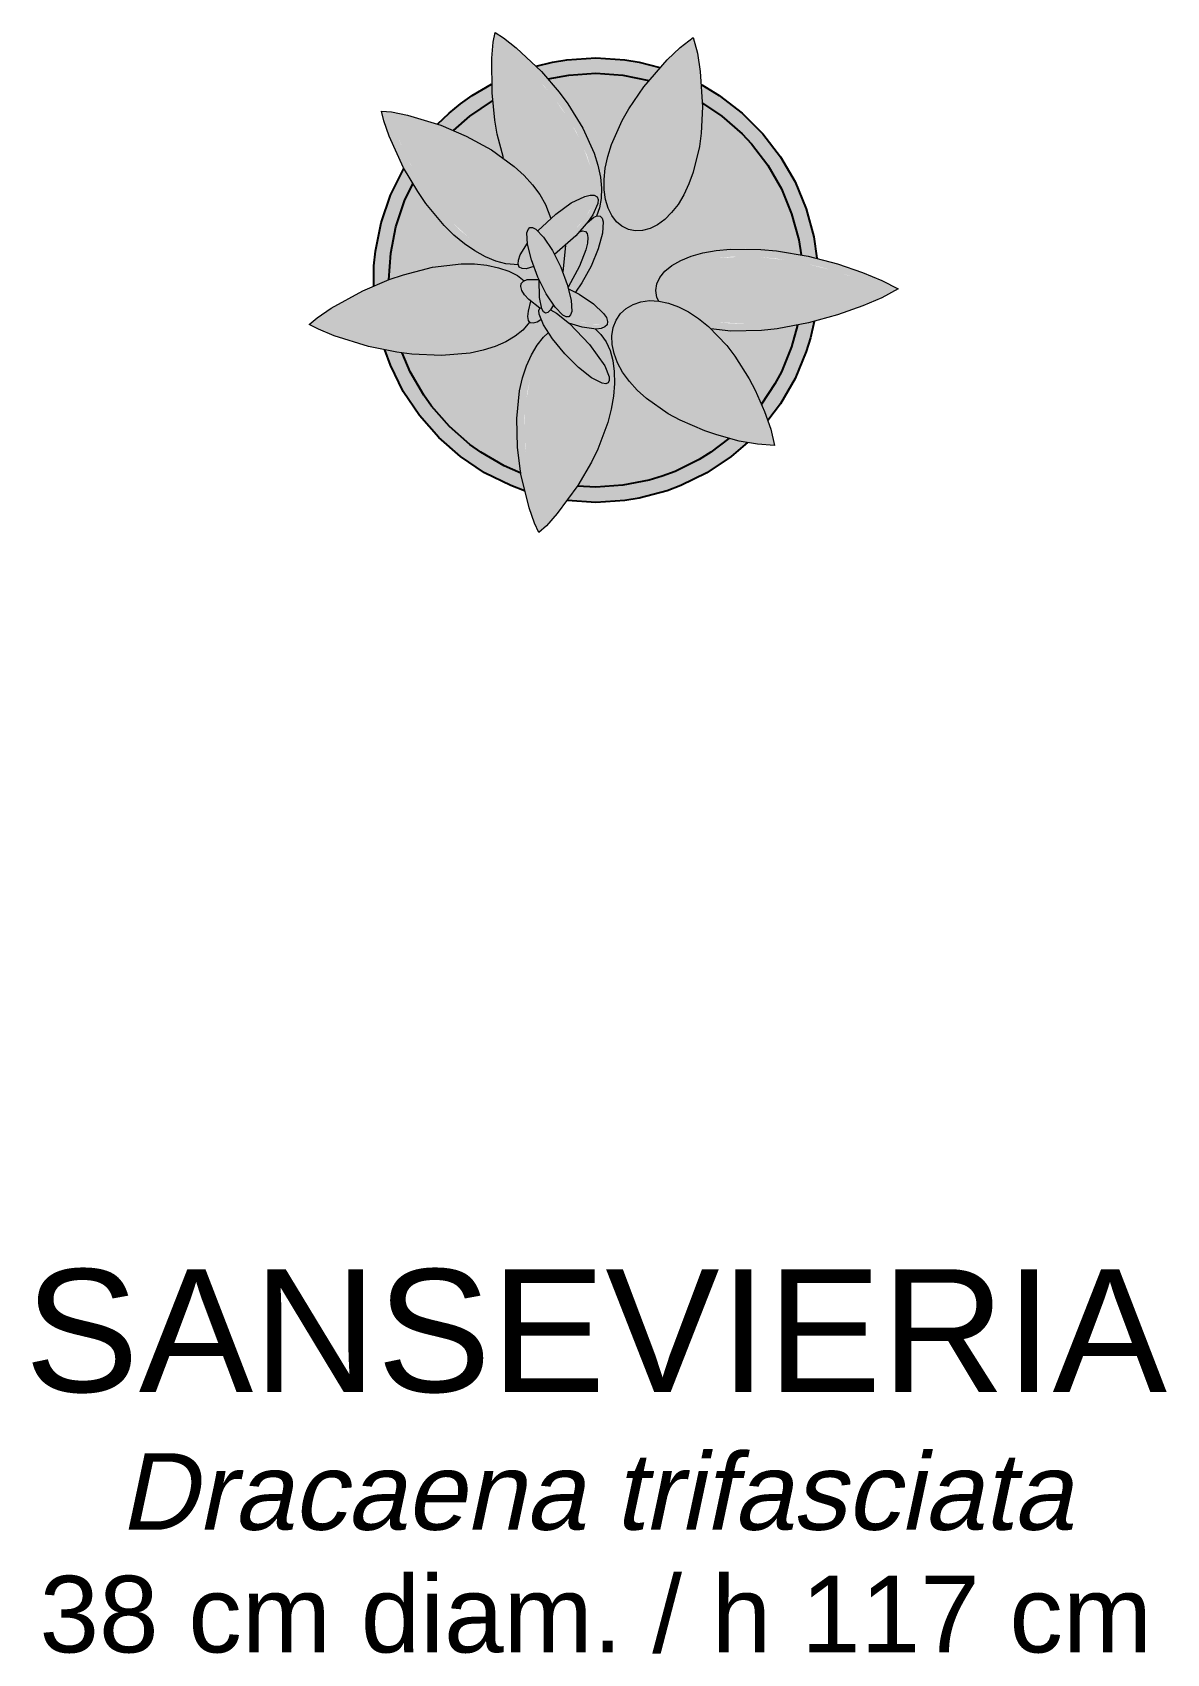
# Model space of a CAD drawing. Header units: centimetres. Extents: x 0 to 879, y -664 to 265.
# Drawn here: x 13.2 to 87.2, y -664.2 to -558.4 of the extents above; entities that cross this region are included whole.
import ezdxf
from ezdxf.enums import TextEntityAlignment as Align

# ---------------------------------------------------------------- set-up
doc = ezdxf.new("R2010")
doc.units = ezdxf.units.CM
for name, color, linetype, lineweight, true_color in [('VEG-HOJAS', 117, 'Continuous', 18, 0x2e5e38), ('VEG-MACETA', 25, 'Continuous', 25, 0x745440), ('VEG-TEXTO', 47, 'Continuous', 18, 0x464646)]:
    doc.layers.add(name, color=color, linetype=linetype, lineweight=lineweight, true_color=true_color)
doc.layers.add('VEG-RELLENO', color=253, linetype='Continuous', true_color=0x96c896)
doc.styles.add('VEG', font='arial.ttf')

# ---------------------------------------------------------------- blocks, each defined once
blk = doc.blocks.new('VEG_Sansevieria_PLANTA')
at = {"layer": 'VEG-RELLENO', "true_color": 0xded278}
h = blk.add_hatch(color=41, dxfattribs=at)
h.dxf.hatch_style = 1
h.paths.add_polyline_path([(-6.22, 8.61), (-6.59, 10.45), (-6.77, 12.23), (-6.78, 14.49), (-6.69, 15.54), (-6.56, 16.17), (-6.02, 15.82), (-5.19, 15.17), (-3.55, 13.62), (-2.38, 12.26), (-1.82, 11.51), (-0.84, 9.93), (-0.1, 8.3), (0.14, 7.5), (0.3, 6.73), (0.37, 6), (0.35, 5.33), (0.25, 4.72), (0.05, 4.19), (-0.13, 4.12), (-0.57, 3.74), (0.02, 4.66), (0.14, 5), (0.16, 5.27), (0.08, 5.45), (-0.14, 5.55), (-0.19, 6.66), (-0.34, 7.38), (-0.57, 8.13), (-1.28, 9.69), (-2.23, 11.23), (-3.34, 12.64), (-5.02, 14.36), (-6.2, 15.34), (-6.31, 13.8), (-6.21, 11.41), (-5.94, 9.63), (-5.73, 8.74), (-5.3, 7.4), (-6.03, 7.98)])
at = {"layer": 'VEG-RELLENO', "true_color": 0x517e5c}
h = blk.add_hatch(color=115, dxfattribs=at)
h.dxf.hatch_style = 1
h.paths.add_polyline_path([(-0.37, 5.56), (-0.72, 5.47), (-1.6, 5.04), (-2.94, 4.03), (-3.28, 4.95), (-3.65, 5.59), (-4.12, 6.22), (-4.68, 6.83), (-5.3, 7.4), (-5.73, 8.74), (-5.94, 9.63), (-6.21, 11.41), (-6.31, 13.8), (-6.2, 15.34), (-5.02, 14.36), (-3.91, 13.28), (-2.77, 11.95), (-1.73, 10.47), (-0.89, 8.91), (-0.34, 7.38), (-0.19, 6.66), (-0.13, 5.99), (-0.14, 5.55)])
at = {"layer": 'VEG-RELLENO', "true_color": 0xded278}
h = blk.add_hatch(color=41, dxfattribs=at)
h.dxf.hatch_style = 1
h.paths.add_polyline_path([(1.35, 3.82), (1.04, 4.22), (0.8, 4.7), (0.63, 5.27), (0.54, 5.9), (0.54, 6.58), (0.62, 7.31), (0.79, 8.08), (1.35, 9.65), (2.16, 11.19), (2.63, 11.92), (3.65, 13.26), (5.1, 14.82), (5.85, 15.47), (6.36, 15.83), (6.63, 14.81), (6.82, 13.63), (6.95, 12.15), (6.94, 10.47), (6.76, 8.73), (6.58, 7.88), (6.08, 6.29), (5.75, 5.58), (5.37, 4.95), (4.95, 4.41), (4.5, 3.96), (4.02, 3.61), (3.54, 3.37), (3.05, 3.25), (2.58, 3.23), (2.13, 3.32), (1.71, 3.52)])
h.paths.add_polyline_path([(2.98, 3.74), (3.36, 3.85), (3.76, 4.04), (4.17, 4.34), (4.57, 4.74), (4.95, 5.24), (5.3, 5.82), (5.61, 6.48), (6.1, 7.99), (6.38, 9.65), (6.47, 11.33), (6.33, 13.57), (6.08, 15.01), (5.45, 14.45), (4.53, 13.51), (3.53, 12.32), (3.05, 11.64), (2.17, 10.19), (1.8, 9.44), (1.27, 7.95), (1.12, 7.23), (1.04, 6.56), (1.04, 5.93), (1.12, 5.37), (1.26, 4.89), (1.46, 4.49), (1.71, 4.17), (1.98, 3.94), (2.29, 3.8), (2.62, 3.73)], flags=0)
at = {"layer": 'VEG-RELLENO', "true_color": 0x517e5c}
h = blk.add_hatch(color=115, dxfattribs=at)
h.dxf.hatch_style = 1
h.paths.add_polyline_path([(2.29, 3.8), (1.98, 3.94), (1.71, 4.17), (1.46, 4.49), (1.26, 4.89), (1.12, 5.37), (1.04, 5.93), (1.04, 6.56), (1.12, 7.23), (1.5, 8.69), (2.17, 10.19), (2.59, 10.93), (3.53, 12.32), (5.01, 14.02), (6.08, 15.01), (6.33, 13.57), (6.47, 11.33), (6.38, 9.65), (6.26, 8.81), (5.88, 7.21), (5.3, 5.82), (4.95, 5.24), (4.57, 4.74), (4.17, 4.34), (3.76, 4.04), (3.36, 3.85), (2.98, 3.74), (2.62, 3.73)])
at = {"layer": 'VEG-RELLENO', "true_color": 0xf8f6f2}
h = blk.add_hatch(color=7, dxfattribs=at)
h.dxf.hatch_style = 1
h.paths.add_polyline_path([(14.24, -2.69), (13.73, -4.66), (13, -6.41), (12.06, -8.06), (11.23, -9.16), (10.81, -8.08), (11.69, -6.75), (12.11, -5.97), (12.78, -4.34), (13.17, -2.93)])
h.paths.add_polyline_path([(9.56, -10.9), (8.06, -12.06), (7.25, -12.56), (5.55, -13.4), (4.66, -13.73), (2.83, -14.22), (1.89, -14.38), (0, -14.5), (-1.85, -14.38), (-1.2, -13.44), (0, -13.5), (1.76, -13.38), (3.49, -13.04), (5.17, -12.47), (6.75, -11.69), (7.5, -11.22), (8.69, -10.32), (9.89, -10.59)])
h.paths.add_polyline_path([(-4.66, -13.73), (-6.41, -13), (-8.06, -12.06), (-9.56, -10.9), (-10.25, -10.25), (-11.5, -8.83), (-12.56, -7.25), (-13.4, -5.55), (-13.76, -4.55), (-12.63, -4.74), (-12.11, -5.97), (-11.69, -6.75), (-10.71, -8.22), (-10.15, -8.9), (-8.9, -10.15), (-7.5, -11.22), (-5.97, -12.11), (-4.89, -12.58)])
h.paths.add_polyline_path([(-14.49, -0.37), (-14.38, 1.89), (-14.01, 3.75), (-13.4, 5.55), (-12.52, 7.3), (-11.94, 6.29), (-12.47, 5.17), (-13.04, 3.49), (-13.38, 1.76), (-13.5, 0.03)])
h.paths.add_polyline_path([(-10.32, 10.18), (-8.83, 11.5), (-8.06, 12.06), (-6.8, 12.8), (-6.73, 11.7), (-8.22, 10.71), (-9.29, 9.78)])
h.paths.add_polyline_path([(-3.89, 13.96), (-1.89, 14.38), (0, 14.5), (1.89, 14.38), (2.83, 14.22), (4.18, 13.88), (3.47, 13.04), (1.76, 13.38), (0, 13.5), (-1.76, 13.38), (-3.11, 13.13)])
h.paths.add_polyline_path([(6.91, 12.74), (8.06, 12.06), (9.56, 10.9), (10.9, 9.56), (12.06, 8.06), (13, 6.41), (13.73, 4.66), (14.22, 2.83), (14.42, 1.43), (13.39, 1.66), (13.04, 3.49), (12.47, 5.17), (11.69, 6.75), (10.71, 8.22), (10.15, 8.9), (8.9, 10.15), (8.22, 10.71), (6.96, 11.56)])
at = {"layer": 'VEG-RELLENO', "true_color": 0x7a5e4a}
h = blk.add_hatch(color=35, dxfattribs=at)
h.dxf.hatch_style = 1
h.paths.add_polyline_path([(13.04, -3.49), (12.47, -5.17), (12.11, -5.97), (11.69, -6.75), (10.81, -8.08), (10, -6.44), (9.07, -4.96), (8.54, -4.26), (7.51, -3.18), (8.82, -3.32), (9.8, -3.33), (11.84, -3.16), (13.17, -2.93)])
h.paths.add_polyline_path([(8.69, -10.32), (7.5, -11.22), (5.97, -12.11), (5.17, -12.47), (3.49, -13.04), (1.76, -13.38), (0.88, -13.47), (0, -13.5), (-1.2, -13.44), (-0.27, -11.86), (0.49, -10.16), (1.01, -8.42), (1.16, -7.56), (1.23, -6.74), (1.21, -5.96), (1.11, -5.24), (0.93, -4.58), (0.67, -4.01), (0.34, -3.53), (-0.01, -3.19), (0.35, -3.15), (0.6, -3.05), (0.74, -2.9), (0.77, -2.69), (0.69, -2.44), (0.23, -1.85), (-0.14, -1.53), (-1.33, -0.78), (-0.9, -0.16), (-0.31, 0.92), (-0.05, 1.49), (0.33, 2.59), (0.44, 3.07), (0.48, 3.82), (0.41, 4.06), (0.28, 4.19), (0.05, 4.19), (0.25, 4.72), (0.35, 5.33), (0.37, 6), (0.3, 6.73), (0.14, 7.5), (-0.1, 8.3), (-0.43, 9.11), (-0.84, 9.93), (-1.82, 11.51), (-3.11, 13.13), (-1.76, 13.38), (0, 13.5), (1.76, 13.38), (3.47, 13.04), (2.63, 11.92), (1.73, 10.43), (1.03, 8.86), (0.79, 8.08), (0.62, 7.31), (0.54, 6.58), (0.54, 5.9), (0.63, 5.27), (0.8, 4.7), (1.04, 4.22), (1.35, 3.82), (1.71, 3.52), (2.13, 3.32), (2.58, 3.23), (3.05, 3.25), (3.54, 3.37), (4.02, 3.61), (4.5, 3.96), (4.95, 4.41), (5.37, 4.95), (5.75, 5.58), (6.08, 6.29), (6.58, 7.88), (6.87, 9.6), (6.96, 11.56), (8.22, 10.71), (8.9, 10.15), (10.15, 8.9), (11.22, 7.5), (12.11, 5.97), (12.47, 5.17), (13.04, 3.49), (13.39, 1.66), (11.8, 1.92), (9.76, 2.05), (7.85, 1.94), (6.99, 1.78), (6.22, 1.56), (5.54, 1.29), (4.97, 0.96), (4.51, 0.59), (4.18, 0.18), (3.98, -0.24), (3.92, -0.68), (3.99, -1.12), (4.11, -1.36), (3.5, -1.33), (2.94, -1.41), (2.43, -1.58), (1.98, -1.84), (1.61, -2.18), (1.33, -2.6), (1.14, -3.08), (1.05, -3.62), (1.06, -4.19), (1.19, -4.78), (1.42, -5.39), (1.75, -6), (2.19, -6.6), (2.71, -7.18), (3.32, -7.72), (4, -8.24), (5.51, -9.13), (7.11, -9.82)])
h.paths.add_polyline_path([(-4.89, -12.58), (-5.97, -12.11), (-7.5, -11.22), (-8.22, -10.71), (-9.55, -9.55), (-10.71, -8.22), (-11.22, -7.5), (-12.11, -5.97), (-12.63, -4.74), (-11.03, -4.89), (-10.06, -4.91), (-8.2, -4.75), (-7.34, -4.57), (-6.56, -4.32), (-5.86, -4.02), (-5.25, -3.66), (-4.75, -3.25), (-4.31, -2.72), (-4.27, -2.78), (-4.08, -2.81), (-3.83, -2.73), (-3.58, -2.58), (-3.1, -3.43), (-3.41, -3.71), (-3.83, -4.24), (-4.2, -4.87), (-4.52, -5.58), (-4.77, -6.37), (-4.97, -7.22), (-5.09, -8.11), (-5.16, -9.96), (-5.11, -10.89)])
h.paths.add_polyline_path([(-13.5, 0.03), (-13.38, 1.76), (-13.04, 3.49), (-12.47, 5.17), (-11.94, 6.29), (-11.09, 5.01), (-10.51, 4.27), (-9.25, 2.94), (-8.57, 2.38), (-7.89, 1.91), (-7.2, 1.52), (-6.52, 1.24), (-5.87, 1.07), (-5.05, 1.01), (-4.99, 0.86), (-4.81, 0.76), (-4.54, 0.75), (-4.05, 0.9), (-3.7, 0.05), (-4.15, 0.08), (-4.48, 0.04), (-4.68, -0.03), (-5.11, 0.3), (-5.68, 0.59), (-6.35, 0.82), (-7.1, 0.98), (-7.92, 1.06), (-8.79, 1.07), (-10.65, 0.85), (-11.6, 0.64)])
h.paths.add_polyline_path([(-8.9, 10.15), (-7.5, 11.22), (-6.73, 11.7), (-6.43, 9.53), (-6.03, 7.98), (-7.62, 8.98), (-9.29, 9.78)])
at = {"layer": 'VEG-RELLENO', "true_color": 0xded278}
h = blk.add_hatch(color=41, dxfattribs=at)
h.dxf.hatch_style = 1
h.paths.add_polyline_path([(-5.05, 1.01), (-5.87, 1.07), (-6.52, 1.24), (-7.2, 1.52), (-7.89, 1.91), (-8.57, 2.38), (-9.25, 2.94), (-10.51, 4.27), (-11.62, 5.78), (-12.54, 7.33), (-13.48, 9.4), (-13.83, 10.4), (-13.98, 11.04), (-12.85, 10.89), (-11.62, 10.6), (-10.11, 10.11), (-8.45, 9.41), (-6.81, 8.51), (-6.04, 7.99), (-5.32, 7.43), (-4.68, 6.83), (-4.12, 6.22), (-3.65, 5.59), (-3.28, 4.95), (-3.02, 4.32), (-2.94, 4.03), (-3.36, 3.64), (-3.49, 4.17), (-3.73, 4.73), (-4.06, 5.31), (-4.5, 5.9), (-5.03, 6.48), (-6.33, 7.58), (-7.86, 8.54), (-9.48, 9.32), (-11.76, 10.11), (-13.33, 10.47), (-12.76, 8.96), (-12.09, 7.56), (-11.21, 6.05), (-10.13, 4.59), (-8.91, 3.31), (-8.27, 2.78), (-7.62, 2.33), (-6.98, 1.98), (-6.36, 1.72), (-5.77, 1.56), (-4.97, 1.52), (-5.05, 1.31)])
at = {"layer": 'VEG-RELLENO', "true_color": 0x517e5c}
h = blk.add_hatch(color=115, dxfattribs=at)
h.dxf.hatch_style = 1
h.paths.add_polyline_path([(-3.36, 3.64), (-3.78, 3.22), (-4.13, 3.45), (-4.3, 3.44), (-4.42, 3.32), (-4.49, 3.09), (-4.46, 2.41), (-4.71, 2.04), (-4.97, 1.52), (-5.77, 1.56), (-6.36, 1.72), (-6.98, 1.98), (-7.62, 2.33), (-8.27, 2.78), (-9.53, 3.92), (-10.13, 4.59), (-11.21, 6.05), (-11.68, 6.81), (-12.46, 8.28), (-13.01, 9.58), (-13.33, 10.47), (-11.76, 10.11), (-9.48, 9.32), (-7.86, 8.54), (-6.33, 7.58), (-5.03, 6.48), (-4.5, 5.9), (-4.06, 5.31), (-3.73, 4.73), (-3.49, 4.17)])
at = {"layer": 'VEG-RELLENO', "true_color": 0xded278}
h = blk.add_hatch(color=41, dxfattribs=at)
h.dxf.hatch_style = 1
h.paths.add_polyline_path([(-5.05, 1.31), (-4.93, 1.65), (-4.46, 2.41), (-4.38, 2), (-4.65, 1.53), (-4.76, 1.09), (-4.58, 1.05), (-4.15, 1.19), (-4.05, 0.9), (-4.54, 0.75), (-4.81, 0.76), (-4.99, 0.86), (-5.07, 1.04)])
h.paths.add_polyline_path([(-3.12, 3.88), (-2.1, 4.71), (-1.13, 5.29), (-0.37, 5.56), (-0.1, 5.55), (0.08, 5.45), (0.16, 5.27), (0.14, 5), (-0.2, 4.27), (-0.5, 3.83), (-1.31, 2.89), (-2.7, 1.69), (-2.84, 1.96), (-2, 2.65), (-1.1, 3.56), (-0.46, 4.42), (-0.26, 4.78), (-0.16, 5.06), (-0.16, 5.24), (-0.34, 5.25), (-0.62, 5.18), (-1.44, 4.78), (-2.42, 4.08), (-3.57, 3.01), (-3.78, 3.22)])
at = {"layer": 'VEG-RELLENO', "true_color": 0x467652}
h = blk.add_hatch(color=105, dxfattribs=at)
h.dxf.hatch_style = 1
h.paths.add_polyline_path([(-4.38, 2), (-4.15, 1.19), (-4.58, 1.05), (-4.73, 1.06), (-4.75, 1.25), (-4.65, 1.53)])
h.paths.add_polyline_path([(-2.84, 1.96), (-3.57, 3.01), (-2.91, 3.66), (-2.42, 4.08), (-1.44, 4.78), (-0.62, 5.18), (-0.34, 5.25), (-0.16, 5.24), (-0.16, 5.06), (-0.26, 4.78), (-0.74, 4.01), (-1.53, 3.1), (-2, 2.65)])
at = {"layer": 'VEG-RELLENO', "true_color": 0xded278}
h = blk.add_hatch(color=41, dxfattribs=at)
h.dxf.hatch_style = 1
h.paths.add_polyline_path([(-2.14, -2.28), (-2.66, -1.76), (-3.23, -0.88), (-4.01, 0.78), (-4.45, 2.36), (-4.49, 3.09), (-4.42, 3.32), (-4.3, 3.44), (-4.13, 3.45), (-3.92, 3.34), (-3.4, 2.82), (-2.83, 1.94), (-2.05, 0.28), (-1.61, -1.3), (-1.57, -2.03), (-1.64, -2.26), (-1.76, -2.38), (-1.93, -2.39)])
h.paths.add_polyline_path([(-4.2, 2.78), (-4.06, 1.95), (-3.92, 1.43), (-3.24, -0.22), (-2.42, -1.57), (-2.17, -1.86), (-1.89, -2.07), (-1.86, -1.72), (-2, -0.89), (-2.33, 0.18), (-2.82, 1.28), (-3.64, 2.63), (-3.89, 2.92), (-4.16, 3.13)], flags=0)
h = blk.add_hatch(color=41, dxfattribs=at)
h.dxf.hatch_style = 1
h.paths.add_polyline_path([(-4.43, -2.37), (-4.4, -2.01), (-4.23, -1.37), (-3.98, -1.58), (-4.1, -2.06), (-4.1, -2.5), (-3.68, -2.28), (-3.58, -2.58), (-3.83, -2.73), (-4.08, -2.81), (-4.27, -2.78), (-4.39, -2.63)])
h.paths.add_polyline_path([(-0.68, 3.19), (-0.56, 3.04), (-0.51, 2.78), (-0.65, 1.98), (-1.06, 0.91), (-1.81, -0.46), (-1.93, -0.08), (-1.1, 1.58), (-0.84, 2.47), (-0.84, 2.91), (-1.24, 2.71), (-2, 1.94), (-1.98, 2.27), (-1.06, 3.16), (-0.87, 3.22)])
at = {"layer": 'VEG-RELLENO', "true_color": 0x467652}
h = blk.add_hatch(color=105, dxfattribs=at)
h.dxf.hatch_style = 1
h.paths.add_polyline_path([(-1.62, -0.63), (-1.78, -0.56), (-1.81, -0.46), (-1.06, 0.91), (-0.65, 1.98), (-0.51, 2.78), (-0.56, 3.04), (-0.66, 3.17), (-0.2, 3.69), (0.14, 3.9), (0.19, 3.5), (0.14, 3.12), (-0.12, 2.15), (-0.33, 1.6), (-0.86, 0.51), (-1.15, 0)])
at = {"layer": 'VEG-RELLENO', "true_color": 0xded278}
h = blk.add_hatch(color=41, dxfattribs=at)
h.dxf.hatch_style = 1
h.paths.add_polyline_path([(-1.04, 3.17), (-0.57, 3.74), (-0.13, 4.12), (0.09, 4.21), (0.28, 4.19), (0.41, 4.06), (0.48, 3.82), (0.49, 3.49), (0.44, 3.07), (0.16, 2.05), (-0.59, 0.36), (-1.33, -0.78), (-1.6, -0.64), (-0.86, 0.51), (-0.33, 1.6), (-0.12, 2.15), (0.14, 3.12), (0.19, 3.5), (0.14, 3.9), (-0.2, 3.69), (-0.66, 3.17), (-0.87, 3.22)])
at = {"layer": 'VEG-RELLENO', "true_color": 0x467652}
h = blk.add_hatch(color=105, dxfattribs=at)
h.dxf.hatch_style = 1
h.paths.add_polyline_path([(-4.16, 3.13), (-3.89, 2.92), (-3.37, 2.25), (-2.56, 0.74), (-2, -0.89), (-1.86, -1.72), (-1.89, -2.07), (-2.17, -1.86), (-2.69, -1.19), (-3.5, 0.33), (-4.06, 1.95), (-4.2, 2.78)])
h = blk.add_hatch(color=105, dxfattribs=at)
h.dxf.hatch_style = 1
h.paths.add_polyline_path([(-3.64, -1.82), (-3.72, -1.98), (-3.68, -2.28), (-4.1, -2.5), (-4.1, -2.06), (-3.98, -1.58)])
h.paths.add_polyline_path([(-1.93, -0.08), (-2.16, 0.55), (-2, 1.94), (-1.24, 2.71), (-0.84, 2.91), (-0.84, 2.47), (-1.1, 1.58)])
at = {"layer": 'VEG-RELLENO', "true_color": 0xded278}
h = blk.add_hatch(color=41, dxfattribs=at)
h.dxf.hatch_style = 1
h.paths.add_polyline_path([(-3.53, -1.87), (-3.67, -1.13), (-3.69, 0.03), (-3.4, -0.56), (-3.32, -1.49), (-3.23, -1.79), (-2.97, -1.31), (-2.76, -1.6), (-2.96, -1.94), (-3.12, -2.11), (-3.28, -2.15), (-3.41, -2.07)])
h.paths.add_polyline_path([(-1.98, 2.27), (-2.16, 0.55), (-2.39, 1.07), (-2.3, 2)])
h = blk.add_hatch(color=41, dxfattribs=at)
h.dxf.hatch_style = 1
h.paths.add_polyline_path([(-4.31, -2.72), (-4.75, -3.25), (-5.25, -3.66), (-5.86, -4.02), (-6.56, -4.32), (-7.34, -4.57), (-8.2, -4.75), (-10.06, -4.91), (-12.01, -4.82), (-12.98, -4.69), (-14.82, -4.32), (-17.07, -3.62), (-18.09, -3.2), (-18.69, -2.88), (-17.76, -2.16), (-16.65, -1.46), (-15.19, -0.69), (-13.47, 0.04), (-11.6, 0.64), (-10.65, 0.85), (-8.79, 1.07), (-7.92, 1.06), (-7.1, 0.98), (-6.35, 0.82), (-5.68, 0.59), (-5.11, 0.3), (-4.68, -0.03), (-4.86, -0.21), (-4.9, -0.41), (-4.84, -0.59), (-5.38, -0.13), (-5.88, 0.13), (-6.48, 0.34), (-7.17, 0.49), (-7.94, 0.56), (-8.77, 0.57), (-10.55, 0.36), (-12.39, -0.11), (-14.16, -0.77), (-16.4, -1.9), (-17.78, -2.79), (-16.9, -3.15), (-15.51, -3.61), (-13.82, -4.03), (-12.91, -4.2), (-11.01, -4.39), (-10.07, -4.41), (-8.28, -4.25), (-7.47, -4.08), (-6.73, -3.85), (-6.08, -3.57), (-5.54, -3.25), (-5.1, -2.89), (-4.77, -2.52), (-4.56, -2.14), (-4.45, -1.78), (-4.44, -1.43), (-4.54, -1.06), (-4.23, -1.37), (-4.4, -2.01), (-4.43, -2.37), (-4.39, -2.63)])
at = {"layer": 'VEG-RELLENO', "true_color": 0x467652}
h = blk.add_hatch(color=105, dxfattribs=at)
h.dxf.hatch_style = 1
h.paths.add_polyline_path([(-3.4, -0.56), (-2.97, -1.31), (-3.23, -1.79), (-3.32, -1.49)])
h.paths.add_polyline_path([(-2.39, 1.07), (-2.7, 1.69), (-2.3, 2)])
at = {"layer": 'VEG-RELLENO', "true_color": 0xded278}
h = blk.add_hatch(color=41, dxfattribs=at)
h.dxf.hatch_style = 1
h.paths.add_polyline_path([(4.18, 0.18), (4.51, 0.59), (4.97, 0.96), (5.54, 1.29), (6.22, 1.56), (6.99, 1.78), (7.85, 1.94), (8.78, 2.03), (10.77, 2.01), (12.84, 1.76), (13.85, 1.57), (15.76, 1.07), (18.08, 0.24), (19.12, -0.22), (19.72, -0.57), (18.67, -1.14), (17.42, -1.68), (15.78, -2.26), (13.88, -2.79), (11.84, -3.16), (10.81, -3.28), (8.82, -3.32), (7.51, -3.18), (6.69, -2.49), (7.95, -2.74), (8.84, -2.82), (9.79, -2.83), (11.77, -2.67), (13.77, -2.3), (15.63, -1.79), (17.23, -1.22), (18.69, -0.57), (16.46, 0.32), (14.71, 0.85), (13.74, 1.08), (11.74, 1.42), (10.74, 1.51), (8.81, 1.53), (7.92, 1.44), (7.11, 1.29), (6.38, 1.09), (5.76, 0.83), (5.25, 0.54), (4.87, 0.23), (4.61, -0.08), (4.47, -0.39), (4.43, -0.68), (4.47, -0.96), (4.62, -1.27), (4.84, -1.53), (4.11, -1.36), (3.99, -1.12), (3.92, -0.68), (3.98, -0.24)])
at = {"layer": 'VEG-RELLENO', "true_color": 0x517e5c}
h = blk.add_hatch(color=115, dxfattribs=at)
h.dxf.hatch_style = 1
h.paths.add_polyline_path([(6.06, -2.07), (5.4, -1.73), (4.84, -1.53), (4.62, -1.27), (4.47, -0.96), (4.43, -0.68), (4.47, -0.39), (4.61, -0.08), (4.87, 0.23), (5.25, 0.54), (5.76, 0.83), (6.38, 1.09), (7.11, 1.29), (7.92, 1.44), (9.75, 1.55), (10.74, 1.51), (12.75, 1.27), (13.74, 1.08), (15.62, 0.59), (17.22, 0.05), (18.69, -0.57), (17.23, -1.22), (15.63, -1.79), (13.77, -2.3), (11.77, -2.67), (9.79, -2.83), (7.95, -2.74), (6.69, -2.49)])
h = blk.add_hatch(color=115, dxfattribs=at)
h.dxf.hatch_style = 1
h.paths.add_polyline_path([(-4.99, -0.43), (-4.53, -1.09), (-4.44, -1.43), (-4.45, -1.78), (-4.56, -2.14), (-4.77, -2.52), (-5.1, -2.89), (-5.54, -3.25), (-6.08, -3.57), (-6.73, -3.85), (-7.47, -4.08), (-8.28, -4.25), (-10.07, -4.41), (-11.01, -4.39), (-12.91, -4.2), (-13.82, -4.03), (-15.51, -3.61), (-16.9, -3.15), (-17.78, -2.79), (-16.4, -1.9), (-14.16, -0.77), (-12.39, -0.11), (-10.55, 0.36), (-8.77, 0.57), (-7.94, 0.56), (-7.17, 0.49), (-6.48, 0.34), (-5.88, 0.13), (-5.38, -0.13)])
at = {"layer": 'VEG-RELLENO', "true_color": 0xded278}
h = blk.add_hatch(color=41, dxfattribs=at)
h.dxf.hatch_style = 1
h.paths.add_polyline_path([(0.35, -3.15), (-0.4, -3.16), (-0.88, -3.07), (-1.75, -2.8), (-2.57, -2.15), (-2.95, -1.93), (-1.84, -2.45), (-0.81, -2.78), (0.01, -2.89), (0.28, -2.86), (0.45, -2.76), (0.42, -2.57), (0.27, -2.34), (-0.32, -1.77), (-0.75, -1.46), (-1.68, -0.93), (-1.78, -0.56), (-0.58, -1.21), (0.23, -1.85), (0.51, -2.16), (0.69, -2.44), (0.77, -2.69), (0.74, -2.9), (0.6, -3.05)])
h.paths.add_polyline_path([(-3.99, -1.58), (-4.64, -0.95), (-4.82, -0.66), (-4.9, -0.41), (-4.86, -0.21), (-4.72, -0.05), (-4.48, 0.04), (-4.15, 0.08), (-3.69, 0.03), (-3.69, -0.26), (-4.14, -0.22), (-4.41, -0.25), (-4.58, -0.34), (-4.55, -0.54), (-4.4, -0.76), (-4.15, -1.04), (-3.63, -1.47), (-3.55, -1.79), (-3.64, -1.82)])
at = {"layer": 'VEG-RELLENO', "true_color": 0x467652}
h = blk.add_hatch(color=105, dxfattribs=at)
h.dxf.hatch_style = 1
h.paths.add_polyline_path([(-2.94, -1.91), (-2.76, -1.6), (-2.39, -2.07), (-2.14, -2.28), (-1.93, -2.39), (-1.76, -2.38), (-1.64, -2.26), (-1.57, -2.03), (-1.56, -1.71), (-1.68, -0.93), (-0.75, -1.46), (-0.32, -1.77), (0.27, -2.34), (0.42, -2.57), (0.45, -2.76), (0.28, -2.86), (-0.36, -2.86), (-1.31, -2.64), (-2.38, -2.21)])
h.paths.add_polyline_path([(-3.69, -0.26), (-3.63, -1.47), (-4.15, -1.04), (-4.4, -0.76), (-4.55, -0.54), (-4.58, -0.34), (-4.41, -0.25), (-4.14, -0.22)])
at = {"layer": 'VEG-RELLENO', "true_color": 0xded278}
h = blk.add_hatch(color=41, dxfattribs=at)
h.dxf.hatch_style = 1
h.paths.add_polyline_path([(0.41, -6.72), (-0.27, -6.36), (-1.12, -5.69), (-2.44, -4.32), (-3.41, -2.92), (-3.7, -2.22), (-3.72, -1.98), (-3.64, -1.82), (-3.55, -1.79), (-3.39, -2.08), (-3.32, -2.43), (-2.9, -3.2), (-1.79, -4.6), (-0.49, -5.83), (0.24, -6.32), (0.58, -6.44), (0.49, -6.09), (0.06, -5.32), (-1.04, -3.92), (-2.34, -2.69), (-3.22, -2.14), (-3.12, -2.11), (-2.95, -1.93), (-2.57, -2.15), (-1.27, -3.25), (-0.4, -4.2), (0.58, -5.59), (0.87, -6.3), (0.88, -6.54), (0.81, -6.69), (0.65, -6.75)])
at = {"layer": 'VEG-RELLENO', "true_color": 0x467652}
h = blk.add_hatch(color=105, dxfattribs=at)
h.dxf.hatch_style = 1
h.paths.add_polyline_path([(-3.41, -2.08), (-3.07, -2.2), (-2.34, -2.69), (-1.04, -3.92), (0.06, -5.32), (0.49, -6.09), (0.58, -6.44), (0.24, -6.32), (-0.49, -5.83), (-1.79, -4.6), (-2.9, -3.2), (-3.32, -2.43)])
at = {"layer": 'VEG-RELLENO', "true_color": 0xded278}
h = blk.add_hatch(color=41, dxfattribs=at)
h.dxf.hatch_style = 1
h.paths.add_polyline_path([(2.43, -1.58), (2.94, -1.41), (3.5, -1.33), (4.11, -1.36), (4.75, -1.5), (5.4, -1.73), (6.06, -2.07), (6.71, -2.5), (7.35, -3.02), (7.96, -3.61), (9.07, -4.96), (9.56, -5.69), (10.39, -7.17), (11.23, -9.17), (11.53, -10.15), (11.66, -10.78), (10.56, -10.7), (9.36, -10.49), (7.9, -10.09), (6.3, -9.5), (4.73, -8.71), (4, -8.24), (3.32, -7.72), (2.71, -7.18), (2.19, -6.6), (1.75, -6), (1.42, -5.39), (1.19, -4.78), (1.06, -4.19), (1.05, -3.62), (1.14, -3.08), (1.33, -2.6), (1.61, -2.18), (1.98, -1.84)])
h.paths.add_polyline_path([(1.62, -3.22), (1.55, -3.65), (1.56, -4.13), (1.67, -4.64), (1.87, -5.18), (2.17, -5.73), (2.57, -6.28), (3.06, -6.82), (4.28, -7.83), (5.73, -8.68), (7.28, -9.35), (8.05, -9.61), (9.47, -10), (11.04, -10.26), (10.76, -9.34), (10.27, -8.09), (9.57, -6.68), (9.14, -5.96), (8.15, -4.58), (7.6, -3.95), (6.42, -2.91), (5.81, -2.5), (5.2, -2.19), (4.61, -1.98), (4.05, -1.86), (3.52, -1.84), (3.05, -1.9), (2.64, -2.03), (2.28, -2.24), (1.99, -2.51), (1.77, -2.84)], flags=0)
at = {"layer": 'VEG-RELLENO', "true_color": 0x517e5c}
h = blk.add_hatch(color=115, dxfattribs=at)
h.dxf.hatch_style = 1
h.paths.add_polyline_path([(1.99, -2.51), (2.28, -2.24), (2.64, -2.03), (3.05, -1.9), (3.52, -1.84), (4.05, -1.86), (4.61, -1.98), (5.2, -2.19), (5.81, -2.5), (6.42, -2.91), (7.02, -3.39), (8.15, -4.58), (8.67, -5.25), (9.57, -6.68), (9.95, -7.4), (10.54, -8.75), (11.04, -10.26), (9.47, -10), (8.05, -9.61), (7.28, -9.35), (5.73, -8.68), (4.99, -8.27), (3.64, -7.34), (3.06, -6.82), (2.57, -6.28), (2.17, -5.73), (1.87, -5.18), (1.67, -4.64), (1.56, -4.13), (1.55, -3.65), (1.62, -3.22), (1.77, -2.84)])
at = {"layer": 'VEG-RELLENO', "true_color": 0xded278}
h = blk.add_hatch(color=41, dxfattribs=at)
h.dxf.hatch_style = 1
h.paths.add_polyline_path([(0.34, -3.53), (0.67, -4.01), (0.93, -4.58), (1.11, -5.24), (1.21, -5.96), (1.23, -6.74), (1.16, -7.56), (1.01, -8.42), (0.78, -9.29), (0.13, -11.02), (-0.27, -11.86), (-1.17, -13.4), (-2.51, -15.23), (-3.22, -16.02), (-3.71, -16.46), (-4.16, -15.41), (-4.53, -14.2), (-4.88, -12.66), (-5.11, -10.89), (-5.16, -9.03), (-5.09, -8.11), (-4.97, -7.22), (-4.77, -6.37), (-4.52, -5.58), (-4.2, -4.87), (-3.83, -4.24), (-3.41, -3.71), (-3.1, -3.43), (-2.81, -3.84), (-3.42, -4.53), (-3.76, -5.1), (-4.05, -5.76), (-4.29, -6.5), (-4.47, -7.31), (-4.66, -9.05), (-4.61, -10.85), (-4.38, -12.57), (-4.05, -14.08), (-3.55, -15.63), (-2.9, -14.91), (-2.04, -13.79), (-1.14, -12.4), (-0.72, -11.63), (0.02, -9.99), (0.3, -9.14), (0.66, -7.5), (0.73, -6.72), (0.81, -6.69), (0.88, -6.54), (0.87, -6.3), (0.69, -5.82), (0.62, -5.34), (0.46, -4.75), (0.23, -4.26), (-0.04, -3.86), (-0.35, -3.55), (-0.69, -3.34), (-1.05, -3.22), (-1.32, -3.2), (-1.75, -2.8), (-0.88, -3.07), (-0.01, -3.19)])
at = {"layer": 'VEG-RELLENO', "true_color": 0x517e5c}
h = blk.add_hatch(color=115, dxfattribs=at)
h.dxf.hatch_style = 1
h.paths.add_polyline_path([(-2.81, -3.84), (-1.57, -5.27), (-0.68, -6.06), (0.1, -6.58), (0.41, -6.72), (0.73, -6.72), (0.66, -7.5), (0.3, -9.14), (0.02, -9.99), (-0.72, -11.63), (-1.14, -12.4), (-2.04, -13.79), (-2.9, -14.91), (-3.55, -15.63), (-4.05, -14.08), (-4.38, -12.57), (-4.52, -11.73), (-4.66, -9.95), (-4.6, -8.16), (-4.29, -6.5), (-4.05, -5.76), (-3.76, -5.1), (-3.42, -4.53)])
h.paths.add_polyline_path([(0.58, -5.59), (-0.4, -4.2), (-1.32, -3.2), (-1.05, -3.22), (-0.69, -3.34), (-0.35, -3.55), (-0.04, -3.86), (0.23, -4.26), (0.46, -4.75), (0.62, -5.34), (0.69, -5.82)])
at = {"layer": 'VEG-HOJAS'}
for points in [[(-6.03, 7.98), (-6.43, 9.53), (-6.59, 10.45), (-6.77, 12.23), (-6.78, 14.49), (-6.69, 15.54), (-6.56, 16.17), (-6.02, 15.82), (-5.19, 15.17), (-3.55, 13.62), (-2.38, 12.26), (-1.82, 11.51), (-0.84, 9.93), (-0.1, 8.3), (0.14, 7.5), (0.3, 6.73), (0.37, 6), (0.35, 5.33), (0.25, 4.72), (0.05, 4.19)], [(-5.05, 1.01), (-5.87, 1.07), (-6.52, 1.24), (-7.2, 1.52), (-7.89, 1.91), (-8.57, 2.38), (-9.25, 2.94), (-9.9, 3.58), (-11.09, 5.01), (-11.62, 5.78), (-12.54, 7.33), (-13.48, 9.4), (-13.83, 10.4), (-13.98, 11.04), (-13.32, 10.98), (-12.28, 10.77), (-10.11, 10.11), (-8.45, 9.41), (-6.81, 8.51), (-5.32, 7.43), (-4.68, 6.83), (-4.12, 6.22), (-3.65, 5.59), (-3.28, 4.95), (-2.94, 4.03)], [(-3.78, 3.22), (-2.61, 4.32), (-1.6, 5.04), (-0.72, 5.47), (-0.37, 5.56), (-0.1, 5.55), (0.08, 5.45), (0.16, 5.27), (0.14, 5), (-0.2, 4.27), (-0.5, 3.83), (-1.31, 2.89), (-2.7, 1.69)], [(-1.06, 3.16), (-0.87, 3.22), (-0.68, 3.19), (-0.56, 3.04), (-0.51, 2.78), (-0.54, 2.42), (-0.65, 1.98), (-1.06, 0.91), (-1.81, -0.46)], [(-0.57, 3.74), (-0.13, 4.12), (0.09, 4.21), (0.28, 4.19), (0.41, 4.06), (0.48, 3.82), (0.44, 3.07), (0.16, 2.05), (-0.31, 0.92), (-0.9, -0.16), (-1.33, -0.78)], [(-4.05, 0.9), (-4.54, 0.75), (-4.81, 0.76), (-4.99, 0.86), (-5.07, 1.04), (-5.05, 1.31), (-4.93, 1.65), (-4.46, 2.41)], [(-1.98, 2.27), (-2.16, 0.55)], [(-4.31, -2.72), (-4.75, -3.25), (-5.25, -3.66), (-5.86, -4.02), (-6.56, -4.32), (-7.34, -4.57), (-8.2, -4.75), (-10.06, -4.91), (-12.01, -4.82), (-12.98, -4.69), (-14.82, -4.32), (-17.07, -3.62), (-18.09, -3.2), (-18.69, -2.88), (-18.17, -2.45), (-17.26, -1.83), (-15.19, -0.69), (-13.47, 0.04), (-12.54, 0.36), (-10.65, 0.85), (-8.79, 1.07), (-7.92, 1.06), (-7.1, 0.98), (-6.35, 0.82), (-5.68, 0.59), (-5.11, 0.3), (-4.68, -0.03)], [(4.11, -1.36), (3.99, -1.12), (3.92, -0.68), (3.98, -0.24), (4.18, 0.18), (4.51, 0.59), (4.97, 0.96), (5.54, 1.29), (6.22, 1.56), (6.99, 1.78), (7.85, 1.94), (8.78, 2.03), (10.77, 2.01), (11.8, 1.92), (13.85, 1.57), (15.76, 1.07), (17.4, 0.51), (18.66, -0.01), (19.72, -0.57), (18.67, -1.14), (17.42, -1.68), (15.78, -2.26), (13.88, -2.79), (11.84, -3.16), (10.81, -3.28), (8.82, -3.32), (7.51, -3.18)], [(-3.64, -1.82), (-4.36, -1.26), (-4.64, -0.95), (-4.82, -0.66), (-4.9, -0.41), (-4.86, -0.21), (-4.72, -0.05), (-4.48, 0.04), (-3.7, 0.05)], [(-2.76, -1.6), (-2.96, -1.94), (-3.12, -2.11), (-3.28, -2.15), (-3.41, -2.07), (-3.53, -1.87), (-3.67, -1.13), (-3.69, 0.03)], [(-1.78, -0.56), (-1.08, -0.91), (-0.14, -1.53), (0.51, -2.16), (0.69, -2.44), (0.77, -2.69), (0.74, -2.9), (0.6, -3.05), (0.35, -3.15), (0.02, -3.19), (-0.88, -3.07), (-1.75, -2.8)], [(-3.58, -2.58), (-3.83, -2.73), (-4.08, -2.81), (-4.27, -2.78), (-4.39, -2.63), (-4.43, -2.37), (-4.4, -2.01), (-4.23, -1.37)], [(-2.95, -1.93), (-2.57, -2.15), (-1.72, -2.82), (-0.4, -4.2), (0.58, -5.59), (0.87, -6.3), (0.88, -6.54), (0.81, -6.69), (0.65, -6.75), (0.41, -6.72), (-0.27, -6.36), (-1.12, -5.69), (-2.01, -4.8), (-2.82, -3.83), (-3.41, -2.92), (-3.7, -2.22), (-3.72, -1.98), (-3.64, -1.82), (-3.55, -1.79)], [(-0.01, -3.19), (0.34, -3.53), (0.67, -4.01), (0.93, -4.58), (1.11, -5.24), (1.21, -5.96), (1.23, -6.74), (1.16, -7.56), (1.01, -8.42), (0.78, -9.29), (0.13, -11.02), (-0.27, -11.86), (-1.17, -13.4), (-2.51, -15.23), (-3.22, -16.02), (-3.71, -16.46), (-3.99, -15.86), (-4.34, -14.86), (-4.88, -12.66), (-5.11, -10.89), (-5.16, -9.03), (-4.97, -7.22), (-4.77, -6.37), (-4.52, -5.58), (-4.2, -4.87), (-3.83, -4.24), (-3.41, -3.71), (-3.1, -3.43)]]:
    blk.add_lwpolyline(points, dxfattribs=at)
for points in [[(2.13, 3.32), (1.71, 3.52), (1.35, 3.82), (1.04, 4.22), (0.8, 4.7), (0.63, 5.27), (0.54, 5.9), (0.54, 6.58), (0.62, 7.31), (0.79, 8.08), (1.03, 8.86), (1.73, 10.43), (2.16, 11.19), (3.13, 12.62), (4.65, 14.37), (5.51, 15.19), (6.36, 15.83), (6.63, 14.81), (6.82, 13.63), (6.97, 11.32), (6.87, 9.6), (6.76, 8.73), (6.36, 7.06), (6.08, 6.29), (5.75, 5.58), (5.37, 4.95), (4.95, 4.41), (4.5, 3.96), (4.02, 3.61), (3.54, 3.37), (3.05, 3.25), (2.58, 3.23)], [(-1.76, -2.38), (-1.93, -2.39), (-2.14, -2.28), (-2.66, -1.76), (-3.23, -0.88), (-3.77, 0.21), (-4.2, 1.34), (-4.45, 2.36), (-4.49, 3.09), (-4.42, 3.32), (-4.3, 3.44), (-4.13, 3.45), (-3.92, 3.34), (-3.4, 2.82), (-2.83, 1.94), (-2.29, 0.86), (-1.86, -0.28), (-1.61, -1.3), (-1.57, -2.03), (-1.64, -2.26)], [(1.61, -2.18), (1.98, -1.84), (2.43, -1.58), (2.94, -1.41), (3.5, -1.33), (4.11, -1.36), (4.75, -1.5), (5.4, -1.73), (6.06, -2.07), (6.71, -2.5), (7.35, -3.02), (8.54, -4.26), (9.07, -4.96), (10, -6.44), (10.39, -7.17), (11.01, -8.56), (11.41, -9.71), (11.66, -10.78), (10.56, -10.7), (9.36, -10.49), (7.9, -10.09), (7.11, -9.82), (5.51, -9.13), (4.73, -8.71), (3.32, -7.72), (2.71, -7.18), (2.19, -6.6), (1.75, -6), (1.42, -5.39), (1.19, -4.78), (1.06, -4.19), (1.05, -3.62), (1.14, -3.08), (1.33, -2.6)]]:
    blk.add_lwpolyline(points, close=True, dxfattribs=at)
at = {"layer": 'VEG-MACETA'}
for points in [[(-3.89, 13.96), (-2.83, 14.22), (-1.89, 14.38), (0, 14.5), (1.89, 14.38), (2.83, 14.22), (4.18, 13.88)], [(-10.32, 10.18), (-9.56, 10.9), (-8.83, 11.5), (-8.06, 12.06), (-6.8, 12.8)], [(-3.11, 13.13), (-1.76, 13.38), (0, 13.5), (1.76, 13.38), (3.47, 13.04)], [(6.91, 12.74), (8.06, 12.06), (9.56, 10.9), (10.9, 9.56), (12.06, 8.06), (13, 6.41), (13.73, 4.66), (14.22, 2.83), (14.42, 1.43)], [(-9.29, 9.78), (-8.22, 10.71), (-6.73, 11.7)], [(6.96, 11.56), (8.22, 10.71), (9.55, 9.55), (10.15, 8.9), (11.22, 7.5), (12.11, 5.97), (12.78, 4.34), (13.24, 2.63), (13.39, 1.66)], [(-14.49, -0.37), (-14.47, 0.95), (-14.38, 1.89), (-14.01, 3.75), (-13.4, 5.55), (-12.52, 7.3)], [(-13.5, 0.03), (-13.38, 1.76), (-13.04, 3.49), (-12.47, 5.17), (-11.94, 6.29)], [(13.17, -2.93), (12.78, -4.34), (12.11, -5.97), (11.69, -6.75), (10.81, -8.08)], [(14.24, -2.69), (14.01, -3.75), (13.73, -4.66), (13, -6.41), (12.06, -8.06), (11.23, -9.16)], [(-4.65, -13.74), (-5.55, -13.4), (-7.25, -12.56), (-8.83, -11.5), (-10.25, -10.25), (-11.5, -8.83), (-12.56, -7.25), (-13.4, -5.55), (-13.76, -4.55)], [(-4.89, -12.58), (-5.97, -12.11), (-7.5, -11.22), (-8.22, -10.71), (-9.55, -9.55), (-10.71, -8.22), (-11.22, -7.5), (-12.11, -5.97), (-12.63, -4.74)], [(8.69, -10.32), (7.5, -11.22), (6.75, -11.69), (5.17, -12.47), (4.34, -12.78), (3.49, -13.04), (1.76, -13.38), (0, -13.5), (-1.2, -13.44)], [(9.89, -10.59), (8.83, -11.5), (7.25, -12.56), (5.55, -13.4), (4.66, -13.73), (2.83, -14.22), (1.89, -14.38), (0, -14.5), (-1.85, -14.38)]]:
    blk.add_lwpolyline(points, dxfattribs=at)

msp = doc.modelspace()

# ---------------------------------------------------------------- block references
msp.add_blockref('VEG_Sansevieria_PLANTA', (50, -574.56))

# ---------------------------------------------------------------- texts
at = {"layer": 'VEG-TEXTO', "style": 'VEG'}
for s, height, p in [('SANSEVIERIA', 8, (50, -639.09)), ('38 cm diam. / h 117 cm', 5, (50, -659.09))]:
    msp.add_text(s, height=height, dxfattribs=at).set_placement(p, align=Align.TOP_CENTER)
at = {"layer": 'VEG-TEXTO', "style": 'VEG', "oblique": 12}
msp.add_text('Dracaena trifasciata', height=5, dxfattribs=at).set_placement((50, -651.09), align=Align.TOP_CENTER)

doc.saveas('drawing.dxf')
